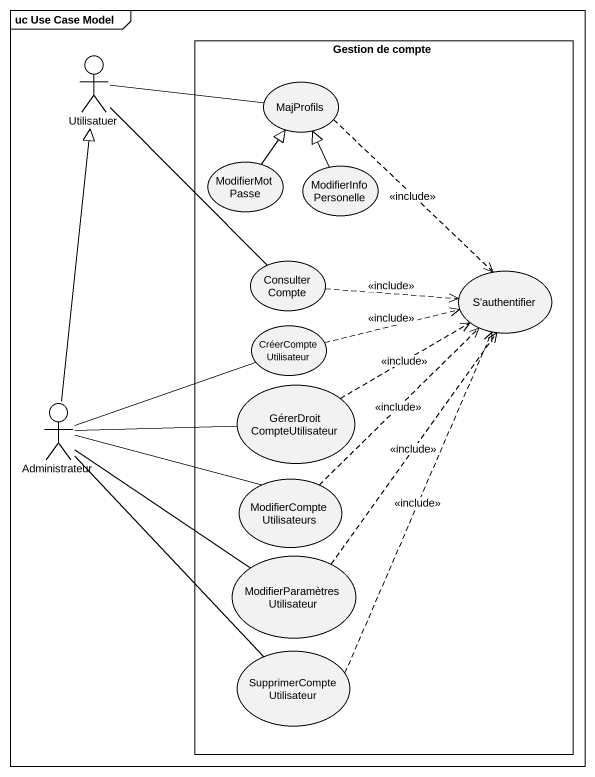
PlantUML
@startuml
mainframe uc Use Case Model
actor Utilisatuer
rectangle "Gestion de compte" as Gestion_de_compte {
  usecase MajProfils
  usecase "ModifierMot Passe" as ModifierMot_Passe
  usecase "ModifierInfo Personelle" as ModifierInfo_Personelle
  usecase "Consulter Compte" as Consulter_Compte
  usecase "S'authentifier" as S_authentifier
  usecase "CréerCompte Utilisateur" as CréerCompte_Utilisateur
  usecase "GérerDroit CompteUtilisateur" as GérerDroit_CompteUtilisateur
  usecase "ModifierCompte Utilisateurs" as ModifierCompte_Utilisateurs
  usecase "ModifierParamètres Utilisateur" as ModifierParamètres
  usecase "SupprimerCompte Utilisateur" as SupprimerCompte_Utilisateur
}
actor Administrateur
Utilisatuer -right- MajProfils
Utilisatuer -- Consulter_Compte
MajProfils ..> S_authentifier : <<include>>
ModifierMot_Passe -up-|> MajProfils
ModifierInfo_Personelle -up-|> MajProfils
Consulter_Compte .right.> S_authentifier : <<include>>
CréerCompte_Utilisateur .right.> S_authentifier : <<include>>
GérerDroit_CompteUtilisateur .right.> S_authentifier : <<include>>
Administrateur -up-|> Utilisatuer
Administrateur -right- CréerCompte_Utilisateur
Administrateur -right- GérerDroit_CompteUtilisateur
Administrateur -right- ModifierCompte_Utilisateurs
Administrateur -- ModifierParamètres
Administrateur -- SupprimerCompte_Utilisateur
ModifierCompte_Utilisateurs .up.> S_authentifier : <<include>>
ModifierParamètres .up.> S_authentifier : <<include>>
SupprimerCompte_Utilisateur .up.> S_authentifier : <<include>>
@enduml
